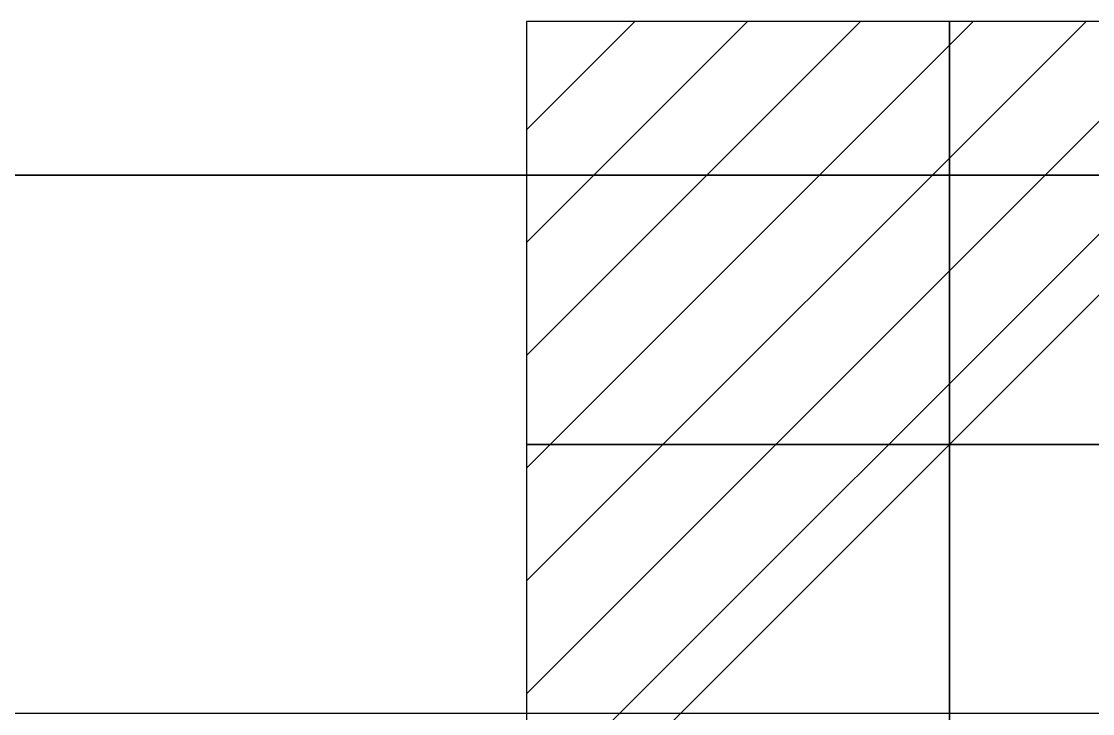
# Model space of a CAD drawing. Header units: millimetres. Extents: x 0 to 3205, y -1375 to 0.
# Drawn here: x 1541.7 to 1675.9, y -117.5 to -30.7 of the extents above; entities that cross this region are included whole.
import ezdxf

# ---------------------------------------------------------------- set-up
doc = ezdxf.new("R2010")
doc.units = ezdxf.units.MM
for name, color, linetype in [('IQ_200_2D', 1, 'Continuous'), ('IQ_200_3D', 1, 'Continuous'), ('IQ_204_2D', 7, 'Continuous')]:
    doc.layers.add(name, color=color, linetype=linetype)
doc.layers.add('IQ_CON_ELECTRICITY_INT', color=7, linetype='Continuous', lineweight=25)
doc.layers.add('IQ_INS_3D', color=3, linetype='Continuous', lineweight=25, plot=False)

# ---------------------------------------------------------------- blocks, each defined once
blk = doc.blocks.new('*X1')
at = {"color": 0}
for p, q in [((286.774344, 2204.447934), (296.618251, 2214.291842)), ((286.774344, 2205.862148), (295.204037, 2214.291842)), ((286.774344, 2207.276361), (293.789824, 2214.291842)), ((286.774344, 2208.690575), (292.37561, 2214.291842)), ((286.774344, 2210.104788), (290.961397, 2214.291842)), ((286.774344, 2211.519002), (289.547183, 2214.291842)), ((286.774344, 2212.933216), (288.13297, 2214.291842))]:
    blk.add_line(p, q, dxfattribs=at)
blk = doc.blocks.new('electricity')
for p, q in [((2.1213, 2.1213), (-2.1213, 2.1213)), ((-2.1213, 2.1213), (-2.1213, -2.1213)), ((-2.1213, -2.1213), (2.1213, 2.1213)), ((2.1213, -2.1213), (2.1213, 2.1213)), ((-2.1213, -2.1213), (2.1213, -2.1213))]:
    blk.add_line(p, q)
at = {"extrusion": (-1, 0, 0)}
for p, q in [((0, -2.1213, 2.1213), (0, 2.1213, 2.1213)), ((0, 2.1213, -2.1213), (0, -2.1213, -2.1213)), ((0, 2.1213, 2.1213), (0, 2.1213, -2.1213)), ((0, 2.1213, -2.1213), (0, -2.1213, 2.1213)), ((0, -2.1213, -2.1213), (0, -2.1213, 2.1213))]:
    blk.add_line(p, q, dxfattribs=at)
at = {"extrusion": (0, -1, 0)}
for p, q in [((2.1213, 0, 2.1213), (-2.1213, 0, 2.1213)), ((-2.1213, 0, -2.1213), (2.1213, 0, -2.1213)), ((-2.1213, 0, 2.1213), (-2.1213, 0, -2.1213)), ((-2.1213, 0, -2.1213), (2.1213, 0, 2.1213)), ((2.1213, 0, -2.1213), (2.1213, 0, 2.1213))]:
    blk.add_line(p, q, dxfattribs=at)
at = {"xscale": 0.4000000000000909, "yscale": 0.4000000000000909, "zscale": 0.4000000000000909}
blk.add_blockref('*X1', (-116.8311, -883.5954), dxfattribs=at)
at = {"extrusion": (-1, 0, 0), "xscale": 0.3999999999999773, "yscale": 0.3999999999999773, "zscale": 0.3999999999999773}
blk.add_blockref('*X1', (-116.8311, -883.5954), dxfattribs=at)
at = {"extrusion": (0, -1, 0), "xscale": 0.4000000000000909, "yscale": 0.4000000000000909, "zscale": 0.4000000000000909}
blk.add_blockref('*X1', (-116.8311, -883.5954), dxfattribs=at)

msp = doc.modelspace()

# ---------------------------------------------------------------- linework, layer by layer
at = {"layer": 'IQ_200_2D'}
msp.add_lwpolyline([(3200, -50), (300, -50), (300, -845), (1507, -845), (1507, -879), (1993, -879), (1993, -845), (3200, -845), (3200, -50)], dxfattribs=at)
at = {"layer": 'IQ_200_3D'}
for points in [[(2635, -50, 1785), (305, -50, 1785), (305, -782.5, 1785), (2635, -782.5, 1785)], [(2635, -117.5, 188), (305, -117.5, 188), (305, -50, 188), (2635, -50, 188)], [(2635, -50, 188), (305, -50, 188), (305, -50, 1785), (2635, -50, 1785)]]:
    msp.add_3dface(points, dxfattribs=at)
at = {"layer": 'IQ_204_2D'}
msp.add_line((3200, -117.5), (300, -117.5), dxfattribs=at)
at = {"layer": 'IQ_INS_3D'}
for p, q in [((1658, -73.71), (1658, -93.79)), ((1647.96, -83.75), (1668.04, -83.75))]:
    msp.add_line(p, q, dxfattribs=at)

# ---------------------------------------------------------------- block references
at = {"layer": 'IQ_CON_ELECTRICITY_INT', "xscale": 25, "yscale": 25, "zscale": 25}
msp.add_blockref('electricity', (1658, -83.75), dxfattribs=at)

doc.saveas('drawing.dxf')
